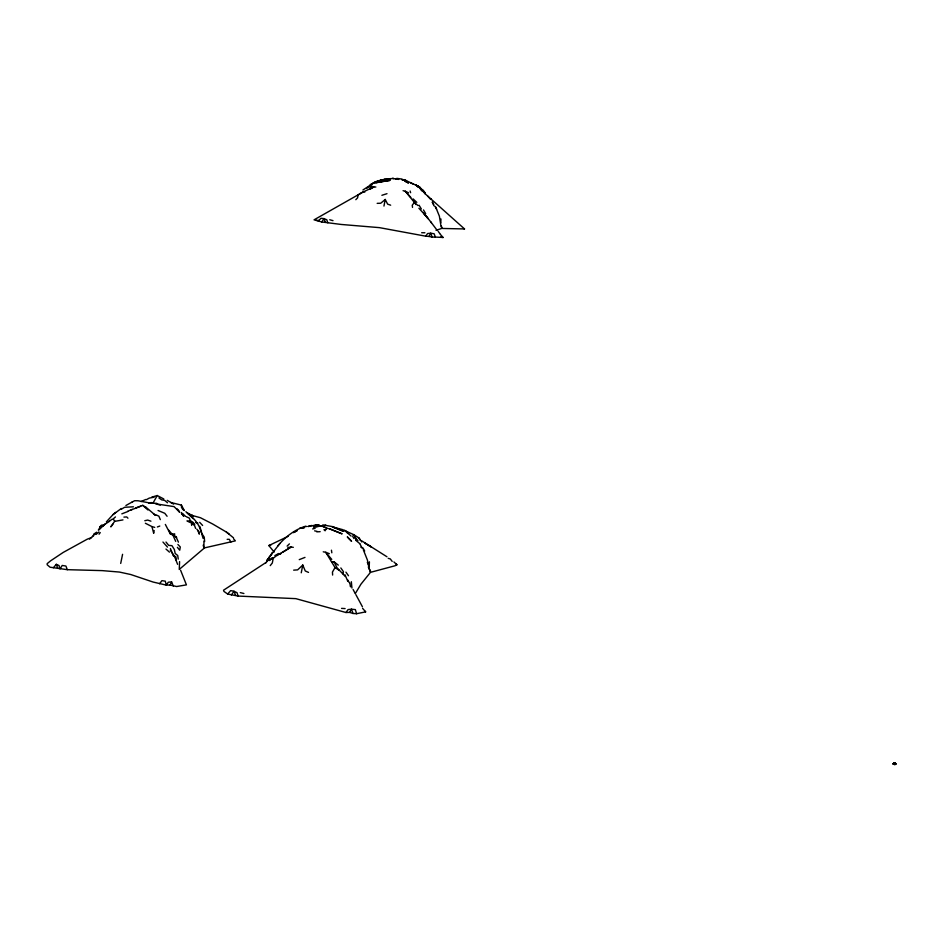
<?xml version="1.0" encoding="UTF-8"?>
<svg xmlns="http://www.w3.org/2000/svg" width="943" height="943" viewBox="0 0 943 943"><rect width="100%" height="100%" fill="white"/><g stroke="black" fill="none" stroke-linecap="round" stroke-linejoin="round"><path stroke-width="1.41" d="M893.151 763.913C896.722 765.079 896.168 762.027 893.269 764.078C897.43 761.909 891.995 764.926 895.025 763.276C897.771 766.105 890.333 763.488 894.671 763.217C898.302 765.398 892.479 762.404 893.787 763.335C892.467 763.193 898.054 764.726 894.047 763.135M440.817 222.866L440.935 218.965M179.583 561.604L179.253 569.489M369.232 566.354L369.42 561.804M893.269 764.078C896.062 762.722 892.514 763.252 895.449 763.689C896.758 765.127 893.28 762.333 893.881 763.17M895.614 763.795L894.223 763.158M154.18 530.532L153.685 533.314L151.941 526.595L145.375 523.259M383.954 206.081L385.239 199.456L380.701 203.252L377.165 203.346M301.253 572.814L302.774 565.034L297.623 569.878L293.674 570.15M120.704 563.431L122.578 554.307M355.24 593.677L360.933 584.2L370.092 572.837L369.774 569.761M895.485 763.983L894.259 764.549L894.577 763.417M93.463 536.06L94.041 533.938L96.646 532.182M342.887 573.827L343.464 571.753L340.836 567.945M293.32 547.317L291.092 547.046L276.016 556.064L273.234 558.303L272.315 562.995L270.24 565.623M375.844 187.02L373.782 186.962L360.556 193.221L358.128 194.824L357.586 197.841L355.829 199.692M894.506 763.146C894.824 765.775 895.661 762.592 893.422 763.453M98.331 530.084L101.373 525.204L104.131 524.827L109.482 521.29M159.615 583.752L161.89 580.652L165.296 581.171L166.251 585.108L170.07 585.049L171.591 581.878L168.326 582.208L166.251 585.108L153.143 582.055L130.747 574.523L119.419 572.059L102.198 570.621L67.307 569.678L50.062 567.214L47.185 564.774L47.15 563.655L50.568 560.849L63.205 552.433L87.286 539.16L91.719 537.534M358.128 194.824L314.054 219.837L321.693 221.97L341.26 224.458L379.44 227.64L425.729 236.186L428.935 236.434L430.692 233.216L434.145 233.758L435.348 237.07L443.116 237.483L440.334 234.347M114.645 521.373L122.979 519.899M163.799 498.977L157.233 495.523L153.014 503.102L148.629 502.996L156.844 503.35M266.032 562.476L223.538 590.212L223.939 591.414L227.652 594.043L238.107 596.07L295.807 598.64L345.998 612.514L349.629 612.396L351.491 609.19L355.358 609.602L356.584 613.716L365.648 611.866L362.595 608.353M323.249 551.82L325.748 552.28L335.036 567.568L332.455 572.059L332.62 575.053M895.367 764.219C892.326 762.651 896.133 763.759 895.072 764.231M361.77 541.93L358.953 537.958L353.731 534.646L352.706 536.331L353.99 538.583M267.305 560.154L272.327 552.798M268.307 558.822L270.016 556.122L267.117 560.496M266.763 560.814L268.602 558.079M316.789 531.84L320.172 531.675M272.562 552.598L270.794 555.168L279.977 543.38M114.846 521.019L110.791 526.866L112.842 524.32M425.729 236.186L427.58 233.534L430.692 233.216L432.083 237.07L435.348 237.07M345.998 612.514L348.038 609.602L351.491 609.19L353.024 613.469L356.584 613.716M321.693 221.97L324.086 218.635L326.808 219.778L327.799 222.796M266.916 560.802L269.073 557.784M231.412 594.915L234.041 591.273L237.023 592.687L238.107 596.07M99.05 534.221L100.253 532.583M403.074 190.698L405.313 191.24L414.331 202.403L412.244 205.244L412.527 207.401M105.38 523.671L103.317 525.876L99.793 526.642M277.195 555.474L278.833 553.506L274.837 555.557M91.884 537.027L94.465 533.986L96.139 534.422L98.897 531.911M106.335 521.892L112.983 514.63L121.305 508.489M894.471 763.724L895.449 763.689M53.374 567.721L56.321 564.327L59.032 565.552L59.987 568.9L62.214 565.458L65.927 566.036L67.307 569.678M227.652 594.043L230.658 590.601L234.041 591.273L235.455 594.974M277.702 545.95C285.092 537.168 294.511 529.612 305.615 526.206M265.466 563.195L268.001 560.39M318.321 221.063L320.95 218.293L324.086 218.635L325.288 222.265M104.131 524.827L99.062 529.825M269.344 560.566L272.232 557.619M287.108 546.08L289.407 543.875M89.55 539.137L91.223 537.557M115.624 512.391L112.983 514.63M113.077 519.004L115.47 516.941M362.937 189.979L375.55 181.751L381.125 179.972L390.048 179.253L387.573 179.512M894.259 763.264L893.528 763.724L895.096 763.394M305.756 526.831L306.369 526.359M366.768 188.341L369.467 186.325M108.999 521.491L112.087 519.251M369.904 187.209L371.848 185.842M395.765 179.04L398.724 179.418M313.406 526.618L322.306 525.888M359.071 194.517L362.843 192.089M125.89 505.507L132.468 501.853M369.951 189.319L373.782 186.962L370.74 187.669M283.006 552.056L291.092 547.046L287.827 547.435M373.133 182.859L378.803 180.903L370.21 184.592M331.488 561.627L334.588 562.311M274.201 552.068L268.849 545.573L288.181 536.319M121.046 509.385L124.617 507.287L133.423 506.815M131.171 509.892L140.743 506.25M132.044 502.159L134.601 500.721L138.043 500.768L149.501 502.925M170.212 533.797L172.934 535.176L174.844 534.115L170.212 533.797L165.343 524.426M179.889 568.888L204.525 547.883L235.361 540.858L233.558 538.759M146.46 499.637L149.289 498.093L154.086 497.22M396.166 563.725L396.885 564.81L394.94 565.788L371.023 572.201L368.312 567.026M269.781 559.871L273.234 558.303M141.049 501.57L145.764 499.472M127.659 511.247L132.315 509.373M146.283 507.711L142.723 505.33L135.427 508.1M299.249 559.635L304.99 557.396M121.824 513.852L127.788 511.542M157.375 526.96L159.78 526.053M151.682 497.173L157.233 495.523M436.031 230.328L441.666 228.454L441.312 225.978M279.47 554.001L280.99 553.517L279.859 553.859M381.88 195.295L386.995 193.68M268.849 545.573L270.971 544.913M308.066 526.571L314.184 525.357M308.113 526.383L311.732 525.451M144.798 520.713L147.674 520.076L150.927 521.173M312.64 528.929L315.092 528.386L313.901 527.597M424.456 193.162L464.522 228.937L442.397 228.465L440.864 225.636M390.496 178.616L382.516 179.807L384.756 179.524L383.695 179.618M148.959 502.984L151.363 502.536M389.6 180.502L380.595 181.74M386.135 179.264L381.09 180.03L384.603 179.83M382.21 181.41L375.503 182.824L390.131 180.325M303.882 527.526L299.721 528.351L304.377 527.774M380.842 180.078L384.756 179.524M388.681 178.828L393.655 178.463L392.453 178.321M316.094 526.677L319.276 526.288L314.526 526.583L322.034 526.064L328.046 528.599M326.396 529.459L323.991 529.718L325.17 530.803M390.048 179.253L382.516 179.807M315.422 525.074L317.932 524.886M315.657 525.616L318.38 525.44M123.91 517.118L126.751 516.941L127.942 518.19M316.035 524.98L318.133 524.85M315.233 524.921L318.204 524.756M443.116 237.483L440.487 237.106M227.157 539.337L229.338 539.313L230.87 542.142M315.045 525.298L318.746 525.251M317.874 524.886L316.164 524.897L319.17 524.921M421.662 232.732L424.892 232.756M396.744 178.368L401.753 179.04M341.566 608.376L345.091 608.589M393.667 178.734L395.989 178.899M316.046 220.297L318.958 220.497M186.914 520.937L190.91 521.22L193.468 522.587L195.614 528.422M894.966 763.453L894.223 763.641M322.789 524.897L332.773 526.654L343.052 530.944M170.648 502.454L181.421 505.106L184.298 510.528L182.777 509.373M325.135 525.11L325.877 525.204M170.07 585.049L176.636 586.522L186.431 584.872L180.608 570.256M186.396 516.764L189.366 518.143L191.547 523.86L194.753 524.426M155.454 503.81L174.054 506.603L179.653 512.179L177.178 508.902M428.935 236.434L432.083 237.07M195.614 522.563L197.889 523.047M314.62 530.85L317.084 531.392M182.152 508.69L182.989 508.902M240.276 592.605L243.895 593.512M157.304 504.293L160.322 505.083M158.059 510.493L164.789 513.298L167.088 516.269M329.744 219.754L332.997 220.65M388.21 558.339L390.284 558.916L392.194 561.403M151.941 526.595L154.711 527.385M349.629 612.396L353.024 613.469M402.402 179.418L406.527 180.773L401.777 179.559L402.979 179.96M390.661 205.185L387.644 204.148L385.239 199.456M405.113 180.125L418.162 186.243L415.557 184.816L420.118 187.539L417.266 186.466L420.118 187.539L424.88 192.49M360.898 547.199L362.996 547.954L364.693 551.077M175.162 536.685L176.671 537.239M329.343 553.682L325.748 552.28L331.759 559.399M343.24 531.333L332.29 526.937L342.509 529.589L353.731 534.646M322.034 526.064L326.502 527.962M168.738 530.19L172.934 535.176L175.834 536.414L178.427 542.154M410.794 183.001L413.553 184.191M308.526 572.401L305.261 570.975L302.774 565.034M463.744 228.595L464.522 228.937M346.564 532.359L348.344 533.196M167.229 500.332L173.653 504.128M155.406 514.56L158.884 516.198L160.322 519.617M187.928 521.42L189.944 522.387L190.91 521.22L194.211 525.204M408.519 192.773L405.313 191.24L410.83 197.417M416.004 185.347L419.835 187.433M405.113 181.28L408.508 183.048L404.818 180.997M361.747 540.869L386.948 556.771M145.682 506.98L155.619 515.432L153.497 513.794M370.198 546.221L371.377 546.975L368.359 545.054M366.45 544.028L364.635 542.85L369.538 546.032M233.522 537.84L226.379 532.052L212.717 524.025L200.423 517.719L191.842 515.385L193.35 515.892L187.28 512.968C193.586 517.801 199.68 524.379 201.071 532.359M347.484 532.253L344.608 530.355L351.091 536.096M335.036 567.568L339.28 570.374M158.907 497.939L161.724 499.884L164.624 500.379L167.524 502.784M177.59 564.338L174.573 556.5L172.993 555.392L175.905 556.818L176.341 560.507M229.196 534.103L226.379 532.052M418.904 208.262L423.089 212.847M147.91 509.974L142.723 505.33M363.963 191.535L364.776 192.16M338.301 565.128L334.07 561.828L337.04 567.816L345.268 576.456M419.741 187.928L418.126 186.384L424.515 192.525M355.723 540.28L359.731 543.581M364.729 611.099L365.648 611.866M414.331 202.403L418.032 205.598M185.889 511.672L193.162 518.638M894.777 763.205L894.777 763.394M165.968 549.05L169.445 552.138M420.719 189.26L423.395 191.712M422.063 190.439L423.548 191.759M416.818 202.356L413.081 198.89L415.745 204.501M182.777 513.735L185.535 516.328M360.309 540.268L358.953 537.958M167.489 547.105L162.95 542.036M422.535 190.769L419.859 188.176L421.769 190.262M393.938 561.945L396.885 564.81M177.885 544.429L180.29 546.952L179.736 550.193L177.378 547.353M177.319 509.585L179.311 511.707M199.68 522.316L202.604 525.463M427.521 195.92L430.562 199.303M422.205 189.59L424.138 191.747L422.452 189.861M425.411 193.763L423.089 191.158L425.21 193.739M196.839 529.212L199.032 531.734L199.338 534.162L197.912 530.756M423.395 212.941L428.122 218.693L423.973 213.625L425.871 215.853M420.743 189.142L422.429 191.17M424.539 213.978L431.47 222.819M357.939 540.681L354.674 536.685L356.348 540.044M166.003 542.036L168.667 545.36L171.956 545.667L174.349 549.486L175.186 553.494L177.72 555.51L178.239 559.105M430.715 221.805L437.128 230.304M181.386 512.485L182.683 514.194M181.386 513.204L183.732 516.257L181.905 513.699M438.153 231.294L440.016 233.817M170.259 550.099L174.573 556.5M345.94 572.142L348.474 575.737M419.057 205.209L421.368 208.992M362.43 606.773L355.9 594.691M423.478 209.935L425.682 213.648M175.704 541.376L172.934 535.176M201.578 533.231L203.099 538.394M435.065 206.399L436.621 209.193M347.802 579.992L349.24 582.633M170.412 548.531L172.71 554.178M353.083 589.493L354.945 592.982M432.389 202.073L433.662 204.501M345.02 574.817L347.814 581.348M359.92 543.84L362.006 547.918M113.443 519.098L114.115 520.465M432.271 202.191L434.075 205.904M435.572 206.8L439.367 216.124L440.746 224.564M367.322 562.311L368.183 564.185M199.81 526.394L202.061 533.903L204.242 537.156L204.643 541.541M363.279 549.675L367.416 560.071L369.279 569.431M171.591 581.878L173.312 586.004M56.321 564.327L57.594 567.898M410.122 191.016L410.606 192.714M203.216 545.125L203.971 548.343L203.912 541.164M349.806 582.868L350.466 586.805M331.441 550.193L331.818 552.798M351.939 588.043L351.338 581.725M191.547 523.86L191.665 525.451M181.421 505.106L181.539 507.688M431.069 198.737L431.092 199.539M296.88 530.768L293.473 532.606L296.962 530.779M341.896 533.785L329.013 528.61L341.896 533.785M349.464 539.054L347.295 536.885L351.598 541.294L349.464 539.054"/></g></svg>
